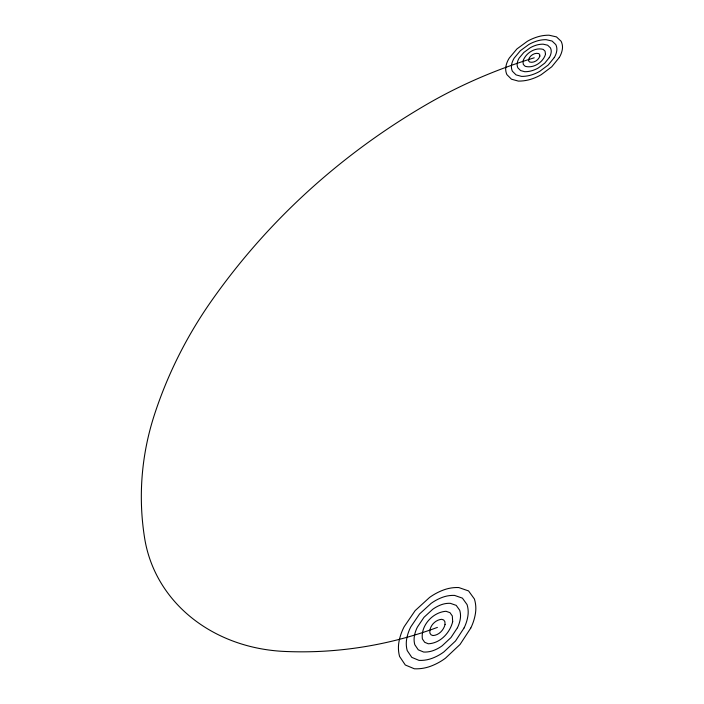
<?xml version="1.0" encoding="UTF-8"?>
<svg xmlns="http://www.w3.org/2000/svg" width="704" height="704" viewBox="0 0 704 704"><rect width="100%" height="100%" fill="white"/><g stroke="black" fill="none" stroke-linecap="round" stroke-linejoin="round"><path stroke-width="1.06" d="M534.23 57.807A551.452 450.604 16.2 0 0 426.448 104.579A1060.127 838.886 37.8 0 0 211.49 300.863A569.976 492.202 17.7 0 0 154.51 414.471A341.81 298.98 -0.7 0 0 144.654 538.305A163.645 142.534 -16.8 0 0 284.363 651.429A321.781 264.185 -11.3 0 0 437.413 627.387M452.681 621.702C449.926 632.87 440.264 643.315 428.278 643.773L424.679 642.286L422.374 638.924C420.534 625.548 432.854 612.137 446.037 611.283L449.979 612.665L452.311 615.947L452.681 621.702M445.051 624.545C443.661 630.106 438.838 635.325 432.863 635.554L431.068 634.814L429.906 633.142C428.965 626.446 435.142 619.731 441.742 619.309L443.714 620.004L444.875 621.658L445.051 624.545M545.503 54.358C543.022 62.357 533.474 68.702 525.184 66.299L523.345 64.486L522.922 61.266C525.474 53.302 534.882 47.071 543.198 49.386L545.046 51.163L545.503 54.358M539.871 56.074C538.622 60.069 533.861 63.237 529.716 62.04L528.792 61.142L528.581 59.532C529.848 55.546 534.565 52.422 538.718 53.583L539.651 54.481L539.871 56.074M470.782 628.038L460.064 644.433L445.438 658.205A56.998 53.187 -10.8 0 1 430.813 666.178A38.922 36.599 -10.5 0 1 414.339 668.782L405.293 664.99L399.564 656.427A36.925 35.015 -7.4 0 1 398.983 641.678A57.983 55.106 -2.6 0 1 404.158 626.736L415.14 610.632L429.598 597.423A57.754 54.63 -0.7 0 1 443.784 589.89A36.546 34.285 -2.5 0 1 458.77 587.55L468.556 590.92L474.408 598.99A36.3 33.836 -5.6 0 1 475.473 613.228A56.742 52.765 -8.9 0 1 470.782 628.038M464.103 627.906L455.506 641.001L443.819 651.966A45.646 42.662 -10 0 1 432.15 658.31A31.126 29.269 -9.6 0 1 419.021 660.387L411.796 657.369L407.202 650.566A29.489 27.914 -7.1 0 1 406.701 638.81A46.279 43.886 -3.4 0 1 410.793 626.868L419.566 613.958L431.147 603.354A46.13 43.586 -1.9 0 1 442.526 597.291A29.242 27.447 -3.2 0 1 454.555 595.408L462.405 598.127L467.078 604.622A29.084 27.157 -5.7 0 1 467.887 616.044A45.487 42.39 -8.5 0 1 464.103 627.906M457.424 627.774L450.956 637.578L442.2 645.77A34.276 32.076 -9.1 0 1 433.479 650.505A23.338 21.947 -8.8 0 1 423.667 652.045L418.255 649.81L414.806 644.732A22.079 20.865 -6.9 0 1 414.401 635.95A34.628 32.762 -4.3 0 1 417.446 627L424.002 617.294L432.696 609.312A34.54 32.595 -3.1 0 1 441.258 604.736A21.938 20.601 -4 0 1 450.314 603.319L456.21 605.37L459.712 610.271A21.85 20.434 -5.9 0 1 460.293 618.869A34.179 31.926 -8 0 1 457.424 627.774M559.275 57.517L551.742 66.792L541.235 74.677A42.742 29.682 -1.5 0 1 530.57 79.35A29.146 20.346 -1.3 0 1 518.346 81.101L511.456 79.191L506.871 74.598A27.623 19.369 -0.7 0 1 505.903 66.466A43.384 30.413 -0.2 0 1 509.247 58.098L516.938 48.928L527.366 41.29A43.261 30.219 0 0 1 537.803 36.802A27.438 19.052 -0.3 0 1 549.014 35.2L556.486 36.898L561.132 41.29A27.28 18.876 -0.8 0 1 562.355 49.201A42.618 29.498 -1.3 0 1 559.275 57.517M554.259 57.57L548.222 64.988L539.827 71.271A34.232 23.786 -1.3 0 1 531.309 74.994A23.32 16.271 -1.2 0 1 521.558 76.393L516.05 74.879L512.38 71.218A22.07 15.453 -0.7 0 1 511.588 64.733A34.646 24.253 -0.3 0 1 514.237 58.036L520.379 50.697L528.73 44.563A34.566 24.13 -0.2 0 1 537.09 40.955A21.947 15.25 -0.4 0 1 546.084 39.67L552.077 41.043L555.79 44.572A21.85 15.136 -0.8 0 1 556.75 50.917A34.153 23.663 -1.2 0 1 554.259 57.57M549.252 57.631L544.711 63.184L538.419 67.883A25.705 17.873 -1.2 0 1 532.048 70.664A17.486 12.197 -1.1 0 1 524.753 71.711L520.626 70.576L517.871 67.848A16.535 11.563 -0.8 0 1 517.264 62.999A25.934 18.137 -0.4 0 1 519.235 57.974L523.829 52.466L530.094 47.854A25.89 18.058 -0.3 0 1 536.386 45.135A16.465 11.449 -0.5 0 1 543.145 44.176L547.65 45.206L550.431 47.863A16.403 11.378 -0.8 0 1 551.126 52.633A25.661 17.802 -1.1 0 1 549.252 57.631"/></g></svg>
